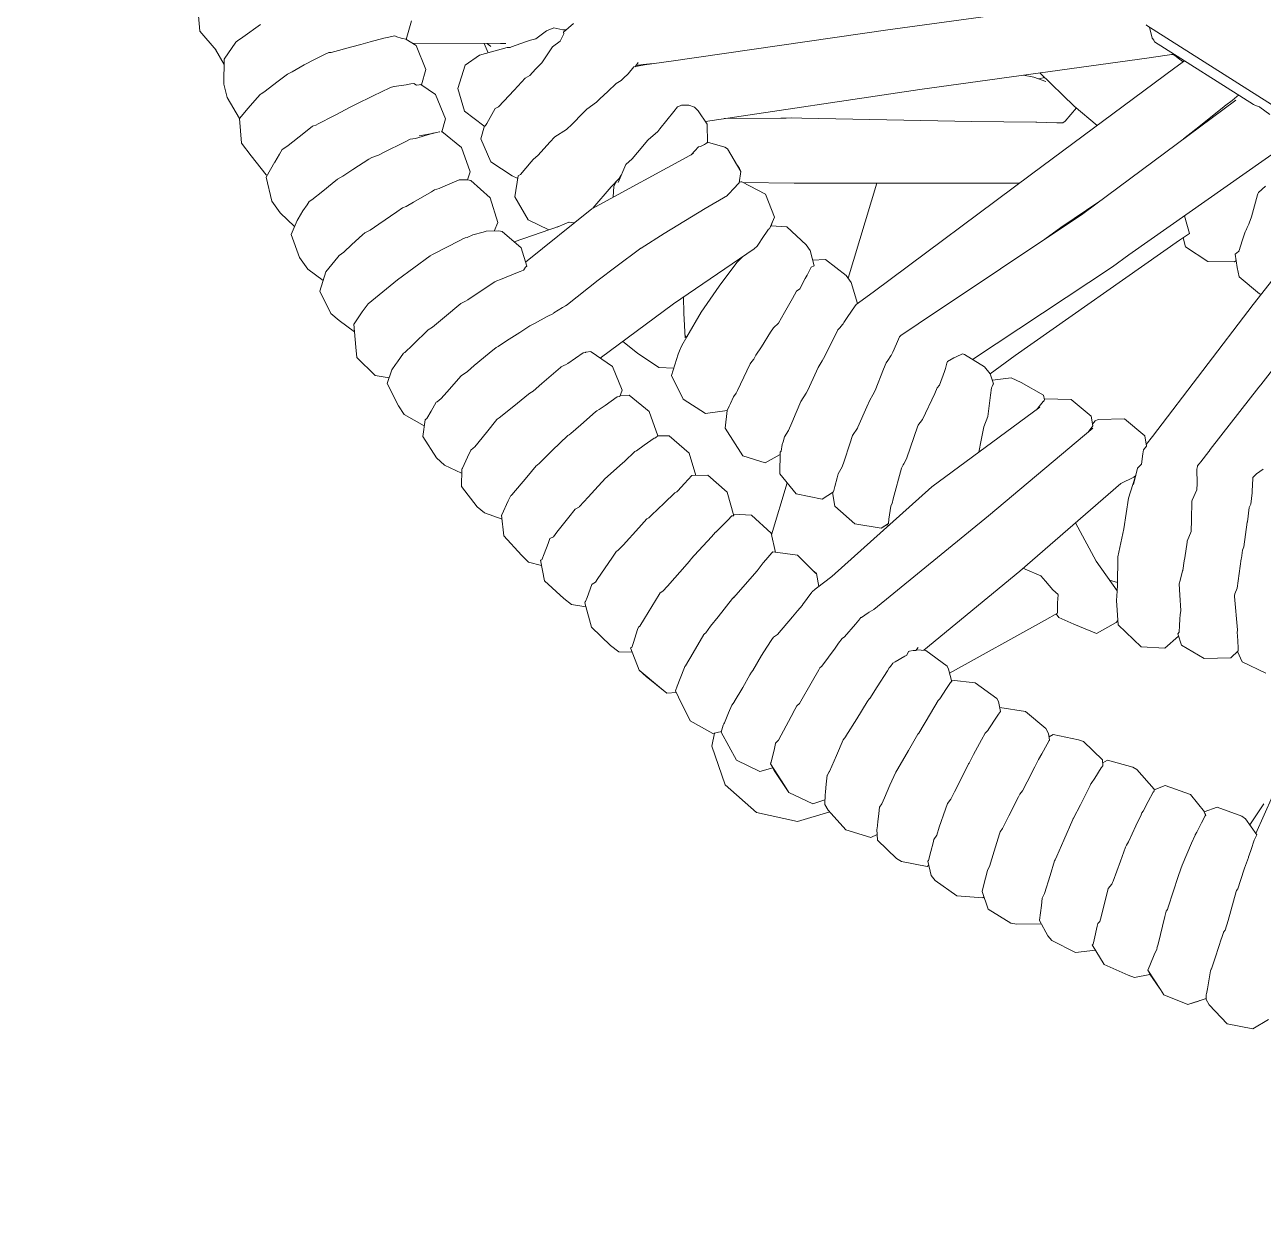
# Model space of a CAD drawing. Header units: centimetres. Extents: x 5488 to 20269, y -31398 to -19684.
# Drawn here: x 11715.67 to 11735.94, y -23192.68 to -23173 of the extents above; entities that cross this region are included whole.
import ezdxf

# ---------------------------------------------------------------- set-up
doc = ezdxf.new("R2010")
doc.units = ezdxf.units.CM
doc.layers.add('xxx_Auto_Kaplama_Ahşap Tarama', color=16, linetype='Continuous', lineweight=5)
doc.layers.add('xxx_Auto_Tefris_Tefris', color=32, linetype='Continuous', lineweight=15)

# ---------------------------------------------------------------- blocks, each defined once
blk = doc.blocks.new('trtetre')
at = {"color": 0, "linetype": 'ByBlock'}
for points in [[(441.593, 77.55), (441.85, 77.702)], [(441.85, 77.702), (442.271, 77.623)], [(442.271, 77.623), (442.565, 77.308)], [(442.565, 77.308), (442.616, 77.224)], [(442.616, 77.207), (442.916, 77.307)], [(442.719, 77.241), (442.737, 77.25)], [(442.737, 77.25), (442.916, 77.307)], [(442.916, 77.307), (443.304, 77.144)], [(442.593, 77.048), (442.542, 76.751)], [(442.593, 77.048), (442.608, 77.128)], [(442.609, 77.131), (442.608, 77.128)], [(442.615, 77.142), (442.609, 77.131)], [(442.616, 77.224), (442.615, 77.141)], [(443.304, 77.144), (443.363, 77.059)], [(443.363, 77.059), (443.569, 76.745)], [(443.377, 77.038), (443.537, 76.809)], [(443.533, 76.815), (443.786, 76.865)], [(443.786, 76.865), (443.89, 76.826)], [(443.89, 76.826), (444.284, 76.652)], [(442.463, 76.523), (442.528, 76.721)], [(442.531, 76.729), (442.528, 76.721)], [(442.542, 76.751), (442.531, 76.729)], [(443.535, 76.664), (443.452, 76.466)], [(443.535, 76.664), (443.569, 76.745)], [(443.542, 76.796), (443.537, 76.809)], [(443.542, 76.796), (443.555, 76.766)], [(444.284, 76.652), (444.478, 76.328)], [(442.463, 76.523), (442.363, 76.221)], [(443.452, 76.466), (443.417, 76.395)], [(444.427, 76.413), (444.751, 76.452)], [(444.751, 76.452), (445.138, 76.257)], [(442.364, 76.222), (442.33, 76.127)], [(443.399, 76.315), (443.288, 75.863)], [(443.399, 76.315), (443.419, 76.385)], [(443.419, 76.385), (443.417, 76.395)], [(444.446, 76.249), (444.397, 76.022)], [(444.446, 76.249), (444.463, 76.319)], [(444.478, 76.328), (444.463, 76.319)], [(445.138, 76.257), (445.203, 76.181)], [(442.255, 75.93), (442.302, 76.09)], [(442.328, 76.12), (442.302, 76.09)], [(442.33, 76.127), (442.328, 76.12)], [(444.397, 76.022), (444.388, 75.981)], [(445.203, 76.181), (445.342, 75.929)], [(442.255, 75.93), (442.122, 75.453)], [(443.288, 75.863), (443.267, 75.776)], [(444.345, 75.91), (444.246, 75.52)], [(444.345, 75.91), (444.355, 75.946)], [(444.388, 75.981), (444.355, 75.946)], [(445.308, 75.684), (445.34, 75.927)], [(445.711, 75.988), (445.31, 75.986)], [(445.342, 75.929), (445.34, 75.927)], [(445.711, 75.988), (445.812, 75.975)], [(445.812, 75.975), (446.18, 75.745)], [(443.233, 75.711), (443.07, 75.212)], [(443.233, 75.711), (443.245, 75.75)], [(443.267, 75.776), (443.245, 75.75)], [(445.295, 75.567), (445.308, 75.684)], [(446.18, 75.745), (446.282, 75.454)], [(442.052, 75.278), (442.094, 75.41)], [(442.119, 75.441), (442.094, 75.41)], [(442.122, 75.453), (442.119, 75.441)], [(444.217, 75.405), (444.158, 75.335)], [(444.246, 75.52), (444.217, 75.405)], [(445.167, 75.191), (445.257, 75.489)], [(445.273, 75.521), (445.257, 75.489)], [(445.273, 75.521), (445.295, 75.566)], [(446.224, 75.239), (446.281, 75.452)], [(446.25, 75.545), (446.27, 75.561)], [(446.27, 75.561), (446.695, 75.528)], [(446.282, 75.454), (446.281, 75.452)], [(447.051, 75.277), (446.695, 75.528)], [(442.052, 75.278), (441.986, 75.071)], [(443.07, 75.212), (443.03, 75.087)], [(444.017, 74.959), (444.136, 75.289)], [(444.144, 75.307), (444.136, 75.289)], [(444.144, 75.307), (444.158, 75.335)], [(446.19, 75.112), (446.224, 75.238)], [(447.051, 75.277), (447.116, 75.191)], [(441.986, 75.071), (441.923, 74.897)], [(443.004, 75.025), (442.851, 74.667)], [(443.004, 75.025), (443.03, 75.086)], [(445.095, 74.953), (445.167, 75.191)], [(446.082, 74.794), (446.158, 75.047)], [(446.183, 75.087), (446.158, 75.047)], [(446.19, 75.112), (446.183, 75.087)], [(447.116, 75.191), (447.166, 74.957)], [(447.151, 75.027), (447.178, 75.045)], [(447.178, 75.045), (447.598, 74.964)], [(441.877, 74.768), (441.908, 74.862)], [(441.92, 74.89), (441.908, 74.863)], [(441.923, 74.897), (441.92, 74.89)], [(443.933, 74.728), (444.017, 74.959)], [(444.941, 74.614), (445.055, 74.879)], [(445.087, 74.938), (445.055, 74.879)], [(445.087, 74.938), (445.095, 74.953)], [(445.995, 74.514), (446.082, 74.794)], [(447.082, 74.657), (447.119, 74.799)], [(447.119, 74.799), (447.156, 74.948)], [(447.166, 74.957), (447.156, 74.948)], [(447.598, 74.964), (447.681, 74.918)], [(447.681, 74.918), (447.99, 74.617)], [(441.827, 74.617), (441.789, 74.54)], [(441.877, 74.768), (441.827, 74.617)], [(442.851, 74.667), (442.792, 74.531)], [(443.764, 74.381), (443.887, 74.643)], [(443.916, 74.699), (443.887, 74.643)], [(443.916, 74.699), (443.933, 74.728)], [(444.795, 74.278), (444.941, 74.614)], [(447.068, 74.603), (447.024, 74.532)], [(447.082, 74.657), (447.068, 74.603)], [(448.003, 74.433), (447.99, 74.617)], [(441.798, 74.505), (440.71, 72.065)], [(441.789, 74.54), (441.783, 74.526)], [(441.783, 74.526), (441.968, 74.266)], [(442.766, 74.482), (442.689, 74.33)], [(442.766, 74.482), (442.791, 74.529)], [(442.792, 74.531), (442.791, 74.529)], [(445.842, 74.215), (445.947, 74.423)], [(445.985, 74.481), (445.947, 74.423)], [(445.995, 74.514), (445.985, 74.481)], [(446.881, 74.11), (446.982, 74.402)], [(446.982, 74.402), (447.024, 74.532)], [(447.989, 74.318), (448, 74.426)], [(447.997, 74.523), (448.099, 74.573)], [(448.003, 74.433), (448, 74.426)], [(448.099, 74.573), (448.509, 74.446)], [(448.509, 74.446), (448.8, 74.123)], [(441.899, 74.363), (441.669, 74.021)], [(441.968, 74.266), (442.03, 74.225)], [(442.03, 74.225), (442.435, 74.074)], [(442.631, 74.215), (442.617, 74.205)], [(442.623, 74.196), (442.617, 74.205)], [(442.623, 74.196), (442.633, 74.177)], [(442.689, 74.33), (442.631, 74.215)], [(443.679, 74.199), (443.664, 74.168)], [(443.679, 74.199), (443.764, 74.381)], [(444.672, 74.036), (444.784, 74.256)], [(444.789, 74.262), (444.784, 74.256)], [(444.795, 74.278), (444.789, 74.262)], [(445.687, 73.908), (445.842, 74.215)], [(447.971, 74.179), (447.989, 74.318)], [(449.303, 74.31), (448.774, 74.152)], [(449.975, 74.161), (449.303, 74.31)], [(442.435, 74.074), (442.644, 74.152)], [(442.633, 74.177), (442.644, 74.152)], [(442.642, 74.151), (442.872, 73.867)], [(443.483, 73.831), (443.563, 73.983)], [(443.563, 73.983), (443.644, 74.142)], [(443.664, 74.168), (443.644, 74.142)], [(444.513, 73.721), (444.672, 74.036)], [(446.849, 74.015), (446.795, 73.944)], [(446.881, 74.11), (446.849, 74.015)], [(447.878, 73.92), (447.922, 74.02)], [(447.958, 74.073), (447.922, 74.02)], [(447.971, 74.179), (447.958, 74.073)], [(448.8, 74.123), (448.857, 74.03)], [(448.857, 74.03), (448.849, 73.863)], [(448.853, 73.956), (449.051, 74.019)], [(449.051, 74.019), (449.441, 73.836)], [(450.488, 73.71), (449.975, 74.161)], [(442.872, 73.867), (443.283, 73.721)], [(443.283, 73.721), (443.462, 73.79)], [(443.473, 73.825), (443.462, 73.818)], [(443.462, 73.782), (443.462, 73.816)], [(443.462, 73.782), (443.748, 73.46)], [(443.473, 73.825), (443.483, 73.831)], [(445.545, 73.66), (445.621, 73.806)], [(445.664, 73.862), (445.621, 73.806)], [(445.687, 73.908), (445.664, 73.862)], [(446.598, 73.555), (446.734, 73.824)], [(446.734, 73.824), (446.795, 73.944)], [(447.788, 73.717), (447.878, 73.92)], [(448.833, 73.701), (448.845, 73.824)], [(448.845, 73.825), (448.846, 73.841)], [(448.849, 73.864), (448.846, 73.841)], [(449.441, 73.836), (449.516, 73.722)], [(449.441, 73.836), (449.681, 73.474)], [(444.333, 73.43), (444.437, 73.598)], [(444.437, 73.598), (444.493, 73.687)], [(444.499, 73.694), (444.493, 73.687)], [(444.513, 73.721), (444.499, 73.694)], [(445.416, 73.413), (445.545, 73.66)], [(447.788, 73.717), (447.695, 73.503)], [(448.833, 73.701), (448.818, 73.554)], [(449.516, 73.722), (449.742, 73.367)], [(450.705, 73.076), (450.488, 73.71)], [(443.748, 73.46), (443.814, 73.419)], [(443.814, 73.419), (444.227, 73.306)], [(444.332, 73.43), (444.303, 73.401)], [(444.303, 73.401), (444.311, 73.303)], [(445.416, 73.413), (445.356, 73.297)], [(446.598, 73.555), (446.505, 73.368)], [(447.484, 73.148), (447.621, 73.383)], [(447.621, 73.383), (447.675, 73.476)], [(447.695, 73.503), (447.675, 73.476)], [(448.665, 73.232), (448.778, 73.492)], [(448.778, 73.492), (448.781, 73.498)], [(448.818, 73.555), (448.781, 73.498)], [(449.681, 73.474), (449.742, 73.367)], [(449.704, 73.433), (449.919, 73.494)], [(449.919, 73.494), (450.299, 73.305)], [(444.227, 73.306), (444.307, 73.348)], [(444.62, 73.001), (444.311, 73.303)], [(445.217, 73.045), (445.302, 73.2)], [(445.302, 73.2), (445.355, 73.294)], [(445.355, 73.294), (445.356, 73.297)], [(446.289, 72.973), (446.42, 73.215)], [(446.42, 73.215), (446.494, 73.353)], [(446.505, 73.368), (446.494, 73.353)], [(448.665, 73.232), (448.553, 72.971)], [(449.68, 73.114), (449.733, 73.34)], [(449.736, 73.343), (449.733, 73.34)], [(449.742, 73.367), (449.736, 73.343)], [(449.742, 73.367), (449.738, 73.352)], [(449.738, 73.352), (449.738, 73.35)], [(450.299, 73.305), (450.55, 72.85)], [(444.62, 73.001), (444.701, 72.976)], [(444.701, 72.976), (445.118, 72.885)], [(445.185, 72.987), (445.176, 72.979)], [(445.176, 72.98), (445.194, 72.869)], [(445.217, 73.045), (445.185, 72.987)], [(446.289, 72.973), (446.229, 72.864)], [(447.484, 73.148), (447.331, 72.883)], [(448.553, 72.971), (448.51, 72.917)], [(449.404, 72.59), (449.612, 72.981)], [(449.662, 73.026), (449.612, 72.981)], [(449.663, 73.034), (449.662, 73.026)], [(449.68, 73.114), (449.663, 73.034)], [(450.659, 72.863), (450.705, 73.076)], [(445.118, 72.885), (445.185, 72.925)], [(445.194, 72.869), (445.235, 72.787)], [(445.235, 72.787), (445.569, 72.507)], [(446.047, 72.605), (446.17, 72.796)], [(446.17, 72.796), (446.188, 72.823)], [(446.229, 72.864), (446.188, 72.823)], [(447.123, 72.543), (447.316, 72.866)], [(447.317, 72.867), (447.316, 72.866)], [(447.331, 72.883), (447.317, 72.867)], [(448.332, 72.627), (448.509, 72.915)], [(448.509, 72.915), (448.51, 72.917)], [(450.55, 72.85), (450.517, 72.731)], [(450.547, 72.839), (450.689, 72.869)], [(450.689, 72.869), (451.058, 72.66)], [(446.047, 72.605), (446.013, 72.553)], [(448.332, 72.627), (448.164, 72.35)], [(449.404, 72.59), (449.344, 72.478)], [(450.43, 72.53), (450.499, 72.695)], [(450.499, 72.695), (450.506, 72.712)], [(450.517, 72.731), (450.506, 72.712)], [(451.058, 72.66), (451.248, 72.276)], [(445.993, 72.442), (445.569, 72.507)], [(445.996, 72.533), (445.977, 72.512)], [(445.977, 72.512), (446.014, 72.347)], [(446.013, 72.553), (445.996, 72.533)], [(447.123, 72.543), (446.998, 72.33)], [(449.054, 72.007), (449.271, 72.38)], [(449.312, 72.418), (449.271, 72.38)], [(449.344, 72.478), (449.312, 72.418)], [(450.378, 72.406), (450.339, 72.358)], [(450.43, 72.53), (450.378, 72.406)], [(446.014, 72.347), (446.041, 72.299)], [(446.041, 72.299), (446.392, 72.038)], [(446.865, 72.136), (446.975, 72.305)], [(446.987, 72.318), (446.975, 72.305)], [(446.998, 72.33), (446.987, 72.318)], [(447.997, 72.106), (448.119, 72.297)], [(448.119, 72.297), (448.121, 72.298)], [(448.164, 72.35), (448.121, 72.298)], [(450.199, 72.115), (450.336, 72.354)], [(450.339, 72.358), (450.336, 72.354)], [(451.248, 72.276), (451.298, 72.171)], [(451.298, 72.171), (451.271, 72.093)], [(451.284, 72.2), (451.44, 72.209)], [(451.44, 72.209), (451.561, 72.111)], [(451.44, 72.209), (451.777, 71.937)], [(446.392, 72.038), (446.781, 71.999)], [(446.786, 72.022), (446.775, 72.022)], [(446.775, 72.022), (446.832, 71.817)], [(446.795, 72.032), (446.786, 72.022)], [(446.799, 72.036), (446.795, 72.032)], [(446.865, 72.136), (446.799, 72.036)], [(447.997, 72.106), (447.831, 71.846)], [(449.054, 72.007), (448.955, 71.83)], [(450.199, 72.115), (450.083, 71.911)], [(451.223, 71.971), (451.152, 71.787)], [(451.223, 71.971), (451.271, 72.093)], [(451.561, 72.111), (451.895, 71.834)], [(441.636, 71.883), (442.026, 71.699)], [(446.814, 71.88), (445.262, 71.018)], [(446.832, 71.817), (446.85, 71.768)], [(446.85, 71.768), (447.2, 71.51)], [(447.74, 71.72), (447.782, 71.771)], [(447.782, 71.771), (447.8, 71.793)], [(447.8, 71.793), (447.831, 71.846)], [(448.687, 71.474), (448.906, 71.767)], [(448.935, 71.793), (448.906, 71.767)], [(448.955, 71.83), (448.935, 71.793)], [(449.892, 71.595), (450.035, 71.841)], [(450.053, 71.867), (450.035, 71.841)], [(450.083, 71.911), (450.053, 71.867)], [(451.008, 71.548), (451.132, 71.761)], [(451.143, 71.776), (451.132, 71.761)], [(451.152, 71.787), (451.143, 71.776)], [(451.777, 71.937), (451.895, 71.834)], [(451.895, 71.834), (452.037, 71.466)], [(442.026, 71.699), (442.098, 71.527)], [(442.09, 71.519), (442.21, 71.629)], [(442.21, 71.629), (442.644, 71.643)], [(443.018, 71.424), (442.644, 71.643)], [(447.487, 71.528), (447.515, 71.586)], [(447.543, 71.605), (447.515, 71.586)], [(447.703, 71.698), (447.543, 71.605)], [(447.703, 71.698), (447.74, 71.72)], [(449.802, 71.458), (449.892, 71.594)], [(451.008, 71.548), (450.833, 71.248)], [(442.092, 71.462), (442.09, 71.519)], [(442.102, 71.267), (442.092, 71.462)], [(443.018, 71.424), (443.077, 71.239)], [(443.065, 71.276), (443.292, 71.475)], [(443.292, 71.475), (443.675, 71.452)], [(443.675, 71.452), (444.056, 71.089)], [(447.235, 71.508), (445.663, 70.211)], [(447.2, 71.51), (447.353, 71.5)], [(447.365, 71.509), (447.326, 71.461)], [(447.359, 71.502), (447.354, 71.5)], [(447.41, 71.514), (447.365, 71.509)], [(447.469, 71.525), (447.41, 71.514)], [(447.469, 71.525), (447.487, 71.528)], [(448.628, 71.393), (448.57, 71.313)], [(448.687, 71.474), (448.628, 71.393)], [(449.802, 71.458), (449.723, 71.334)], [(451.985, 71.379), (451.918, 71.166)], [(451.985, 71.379), (452.014, 71.46)], [(452.009, 71.539), (452.224, 71.532)], [(452.037, 71.466), (452.014, 71.46)], [(452.224, 71.532), (452.364, 71.431)], [(452.364, 71.431), (452.674, 71.131)], [(442.105, 71.22), (442.1, 71.174)], [(442.15, 70.627), (442.1, 71.174)], [(442.102, 71.267), (442.105, 71.22)], [(443.052, 71.107), (443.054, 71.208)], [(443.057, 71.212), (443.054, 71.208)], [(443.077, 71.239), (443.057, 71.212)], [(444.087, 71.054), (444.411, 71.231)], [(444.411, 71.231), (444.78, 71.082)], [(448.351, 71.079), (448.535, 71.286)], [(448.57, 71.313), (448.535, 71.286)], [(449.385, 70.963), (449.627, 71.247)], [(449.695, 71.292), (449.627, 71.247)], [(449.723, 71.334), (449.695, 71.292)], [(450.724, 71.114), (450.801, 71.222)], [(450.824, 71.238), (450.801, 71.222)], [(450.83, 71.245), (450.824, 71.238)], [(450.833, 71.248), (450.83, 71.245)], [(451.918, 71.166), (451.906, 71.128)], [(443.047, 70.995), (443.039, 70.927)], [(443.052, 71.107), (443.047, 70.995)], [(444.083, 70.691), (444.056, 71.089)], [(444.087, 71.054), (444.061, 71.019)], [(444.78, 71.082), (445.025, 70.969)], [(445.025, 70.969), (445.071, 70.913)], [(445.047, 70.899), (445.262, 71.018)], [(448.145, 70.893), (448.253, 70.97)], [(448.264, 70.974), (448.253, 70.97)], [(448.297, 71.014), (448.264, 70.974)], [(448.351, 71.079), (448.297, 71.014)], [(449.385, 70.963), (449.302, 70.864)], [(450.602, 70.96), (450.363, 70.659)], [(450.602, 70.961), (450.724, 71.114)], [(451.803, 70.99), (451.565, 70.594)], [(451.803, 70.99), (451.881, 71.112)], [(451.906, 71.128), (451.881, 71.112)], [(452.674, 71.131), (452.784, 70.734)], [(443.039, 70.927), (443.028, 70.857)], [(443.044, 70.604), (443.028, 70.857)], [(445.046, 70.734), (445.049, 70.779)], [(445.049, 70.779), (445.047, 70.899)], [(448.051, 70.842), (446.175, 69.307)], [(448.13, 70.883), (448.051, 70.842)], [(448.145, 70.893), (448.13, 70.883)], [(449.067, 70.557), (449.22, 70.766)], [(449.222, 70.767), (449.22, 70.766)], [(449.302, 70.864), (449.222, 70.767)], [(452.998, 70.757), (452.767, 70.796)], [(452.998, 70.757), (453.124, 70.661)], [(442.142, 70.582), (442.107, 70.491)], [(442.148, 70.611), (442.142, 70.582)], [(442.151, 70.625), (442.148, 70.611)], [(442.15, 70.627), (442.151, 70.625)], [(443.044, 70.604), (443.056, 70.419)], [(444.083, 70.691), (444.071, 70.54)], [(444.071, 70.537), (444.071, 70.54)], [(444.071, 70.537), (444.071, 70.536)], [(444.071, 70.536), (444.412, 70.05)], [(445.046, 70.734), (445.037, 70.598)], [(445.121, 70.519), (445.037, 70.597)], [(449.062, 70.553), (449.01, 70.506)], [(450.348, 70.65), (449.963, 70.21)], [(450.333, 70.633), (450.336, 70.635)], [(450.363, 70.659), (450.336, 70.635)], [(451.428, 70.459), (451.503, 70.543)], [(451.547, 70.567), (451.503, 70.543)], [(451.565, 70.594), (451.547, 70.567)], [(452.744, 70.643), (452.666, 70.432)], [(452.744, 70.643), (452.77, 70.712)], [(452.776, 70.714), (452.77, 70.712)], [(452.784, 70.734), (452.776, 70.714)], [(453.124, 70.661), (453.44, 70.369)], [(442.038, 70.012), (442.107, 70.491)], [(443.039, 70.364), (442.999, 70.208)], [(443.056, 70.419), (443.039, 70.364)], [(444.064, 70.44), (444.06, 69.979)], [(444.063, 70.401), (444.196, 70.358)], [(444.072, 70.535), (444.064, 70.44)], [(445.244, 70.378), (445.121, 70.519)], [(445.244, 70.378), (445.322, 70.29)], [(448.991, 70.489), (448.742, 70.298)], [(448.955, 70.462), (448.993, 70.252)], [(448.991, 70.489), (449.011, 70.507)], [(451.428, 70.459), (451.106, 70.092)], [(452.568, 70.332), (452.606, 70.391)], [(452.664, 70.425), (452.606, 70.391)], [(452.666, 70.432), (452.664, 70.425)], [(453.44, 70.369), (453.51, 70.031)], [(442.974, 70.046), (442.998, 70.204)], [(442.999, 70.208), (442.998, 70.204)], [(444.008, 68.781), (445.663, 70.211)], [(445.575, 70.18), (445.322, 70.29)], [(445.575, 70.18), (445.597, 70.17)], [(445.597, 70.17), (445.605, 70.161)], [(448.742, 70.298), (447.103, 68.831)], [(448.993, 70.252), (449.05, 70.203)], [(448.999, 70.254), (449.301, 69.949)], [(449.963, 70.21), (449.864, 70.078)], [(452.568, 70.332), (452.342, 69.998)], [(442.037, 70.003), (442.021, 69.869)], [(442.038, 70.012), (442.037, 70.003)], [(442.965, 69.993), (442.926, 69.736)], [(442.965, 69.993), (442.973, 70.042)], [(444.06, 69.979), (443.962, 69.519)], [(444.412, 70.05), (444.751, 69.423)], [(449.301, 69.949), (449.708, 69.899)], [(449.819, 70.027), (449.721, 69.913)], [(449.819, 70.027), (449.864, 70.078)], [(450.987, 69.952), (450.71, 69.65)], [(450.987, 69.952), (451.043, 70.013)], [(451.043, 70.013), (451.048, 70.023)], [(451.106, 70.092), (451.048, 70.023)], [(452.342, 69.998), (452.262, 69.887)], [(453.449, 69.931), (453.385, 69.762)], [(453.449, 69.931), (453.488, 70.025)], [(453.51, 70.031), (453.488, 70.025)], [(453.492, 70.118), (453.706, 70.066)], [(453.706, 70.066), (453.821, 69.949)], [(454.108, 69.634), (453.821, 69.949)], [(441.94, 69.41), (441.996, 69.813)], [(442.021, 69.869), (441.996, 69.813)], [(442.923, 69.724), (442.858, 69.562)], [(442.925, 69.733), (442.923, 69.724)], [(442.926, 69.736), (442.925, 69.733)], [(449.662, 69.905), (449.732, 69.592)], [(449.721, 69.913), (449.708, 69.899)], [(452.155, 69.785), (451.9, 69.506)], [(452.155, 69.785), (452.247, 69.881)], [(452.262, 69.887), (452.247, 69.881)], [(453.385, 69.762), (453.357, 69.68)], [(442.852, 69.374), (442.858, 69.562)], [(449.471, 68.766), (449.726, 69.618)], [(449.732, 69.592), (450.052, 69.298)], [(450.593, 69.53), (450.442, 69.377)], [(450.593, 69.53), (450.637, 69.574)], [(450.642, 69.576), (450.637, 69.574)], [(450.71, 69.65), (450.642, 69.576)], [(453.238, 69.575), (453.044, 69.33)], [(453.238, 69.575), (453.295, 69.649)], [(453.357, 69.68), (453.295, 69.649)], [(454.108, 69.634), (454.144, 69.299)], [(441.939, 69.407), (441.912, 69.172)], [(441.939, 69.407), (441.94, 69.41)], [(442.852, 69.374), (442.846, 69.07)], [(443.962, 69.519), (443.883, 69.019)], [(447.775, 69.152), (447.807, 69.361)], [(447.807, 69.361), (447.815, 69.435)], [(447.933, 69.511), (447.815, 69.435)], [(447.82, 69.473), (447.827, 69.443)], [(447.833, 69.448), (447.827, 69.444)], [(447.833, 69.448), (447.933, 69.511)], [(447.933, 69.511), (448.365, 69.436)], [(448.365, 69.436), (448.693, 69.151)], [(450.442, 69.377), (450.374, 69.309)], [(451.692, 69.297), (451.737, 69.341)], [(451.765, 69.358), (451.737, 69.341)], [(451.9, 69.506), (451.765, 69.358)], [(453.044, 69.33), (452.943, 69.199)], [(454.137, 69.363), (454.426, 69.258)], [(441.862, 68.932), (441.883, 69.118)], [(441.912, 69.172), (441.883, 69.118)], [(444.467, 67.874), (446.175, 69.307)], [(447.774, 69.142), (447.755, 69.106)], [(447.775, 69.152), (447.774, 69.142)], [(448.693, 69.151), (448.727, 68.927)], [(450.052, 69.298), (450.348, 69.283)], [(450.374, 69.309), (450.341, 69.307)], [(450.341, 69.307), (450.451, 68.923)], [(451.692, 69.297), (451.486, 69.099)], [(452.869, 69.156), (452.727, 69.002)], [(452.869, 69.156), (452.871, 69.158)], [(452.943, 69.199), (452.871, 69.158)], [(454.138, 69.294), (454.037, 69.064)], [(454.138, 69.294), (454.14, 69.299)], [(454.144, 69.299), (454.14, 69.299)], [(454.426, 69.258), (454.544, 69.161)], [(454.544, 69.161), (454.803, 68.827)], [(441.862, 68.932), (441.861, 68.906)], [(442.845, 69.054), (442.768, 68.881)], [(442.846, 69.07), (442.845, 69.054)], [(443.883, 69.019), (443.774, 68.674)], [(447.6, 68.53), (447.734, 69.032)], [(447.734, 69.032), (447.755, 69.106)], [(448.689, 68.825), (448.711, 68.917)], [(448.711, 68.917), (448.897, 69.033)], [(449.321, 68.95), (448.897, 69.033)], [(449.321, 68.95), (449.593, 68.618)], [(450.451, 68.923), (450.77, 68.641)], [(451.261, 68.899), (451.278, 68.917)], [(451.311, 68.932), (451.278, 68.917)], [(451.486, 69.099), (451.311, 68.932)], [(452.618, 68.883), (452.726, 69.001)], [(453.732, 68.674), (453.977, 68.962)], [(453.982, 68.967), (453.977, 68.962)], [(453.982, 68.967), (453.99, 68.974)], [(453.996, 68.976), (453.99, 68.974)], [(454.037, 69.064), (453.996, 68.976)], [(441.861, 68.906), (441.849, 68.699)], [(442.763, 68.78), (442.768, 68.881)], [(442.763, 68.78), (442.764, 68.543)], [(443.801, 68.795), (443.74, 68.53)], [(444.008, 68.781), (443.798, 68.677)], [(445.334, 67.53), (447.103, 68.831)], [(448.653, 68.687), (448.689, 68.825)], [(451.152, 68.777), (451.033, 68.647)], [(451.261, 68.899), (451.152, 68.777)], [(452.444, 68.693), (452.618, 68.883)], [(454.797, 68.543), (454.803, 68.827)], [(441.789, 68.622), (441.68, 68.545)], [(441.793, 68.626), (441.789, 68.622)], [(441.793, 68.626), (441.849, 68.681)], [(441.849, 68.681), (441.849, 68.699)], [(442.764, 68.543), (442.758, 68.5)], [(443.674, 68.463), (443.74, 68.53)], [(443.798, 68.677), (443.767, 68.647)], [(443.773, 68.671), (443.787, 68.666)], [(447.57, 68.472), (447.6, 68.53)], [(448.634, 68.62), (448.571, 68.506)], [(448.653, 68.687), (448.634, 68.62)], [(449.593, 68.618), (449.583, 68.265)], [(450.77, 68.641), (451.033, 68.647)], [(451.077, 68.282), (450.964, 68.646)], [(452.167, 68.445), (452.406, 68.66)], [(452.421, 68.673), (452.406, 68.66)], [(452.421, 68.673), (452.444, 68.693)], [(453.578, 68.491), (453.732, 68.674)], [(454.702, 68.348), (454.786, 68.528)], [(454.792, 68.535), (454.786, 68.528)], [(454.792, 68.535), (454.797, 68.542)], [(454.799, 68.609), (455.078, 68.478)], [(442.703, 68.424), (442.569, 68.253)], [(442.703, 68.424), (442.73, 68.459)], [(442.73, 68.459), (442.732, 68.461)], [(442.755, 68.49), (442.732, 68.461)], [(442.755, 68.49), (442.758, 68.5)], [(443.65, 68.291), (443.674, 68.463)], [(447.332, 67.835), (447.52, 68.375)], [(447.561, 68.454), (447.52, 68.375)], [(447.561, 68.454), (447.57, 68.472)], [(448.445, 68.127), (448.539, 68.413)], [(448.539, 68.413), (448.571, 68.506)], [(449.584, 68.304), (449.832, 68.44)], [(449.832, 68.44), (450.198, 68.328)], [(450.198, 68.328), (450.487, 67.874)], [(452.135, 68.416), (451.964, 68.253)], [(452.135, 68.417), (452.167, 68.445)], [(453.315, 68.241), (453.523, 68.445)], [(453.563, 68.478), (453.523, 68.445)], [(453.563, 68.478), (453.578, 68.491)], [(454.648, 68.232), (454.702, 68.348)], [(455.078, 68.478), (455.21, 68.36)], [(455.21, 68.36), (455.436, 68.01)], [(442.373, 68.001), (442.547, 68.223)], [(442.565, 68.247), (442.547, 68.223)], [(442.569, 68.252), (442.565, 68.247)], [(443.596, 68.143), (443.492, 68.007)], [(443.591, 68.168), (443.641, 68.23)], [(443.591, 68.168), (443.619, 67.998)], [(443.65, 68.291), (443.641, 68.23)], [(446.332, 68.264), (446.294, 68.07)], [(448.445, 68.127), (448.399, 67.991)], [(449.539, 68.098), (449.55, 68.14)], [(449.55, 68.14), (449.571, 68.252)], [(449.583, 68.266), (449.571, 68.252)], [(451.077, 68.282), (451.403, 68)], [(451.809, 68.149), (451.647, 68.035)], [(451.937, 68.242), (451.809, 68.149)], [(451.937, 68.242), (451.942, 68.245)], [(451.964, 68.253), (451.942, 68.245)], [(453.061, 67.993), (453.315, 68.241)], [(454.393, 67.943), (454.585, 68.177)], [(454.61, 68.199), (454.585, 68.177)], [(454.61, 68.199), (454.648, 68.232)], [(442.373, 68.001), (441.751, 67.204)], [(441.847, 65.847), (443.492, 68.007)], [(443.619, 67.998), (443.95, 67.723)], [(444.544, 67.938), (444.471, 67.833)], [(446.294, 68.07), (446.253, 67.849)], [(448.399, 67.991), (448.321, 67.871)], [(449.396, 67.784), (449.448, 67.909)], [(449.517, 68.015), (449.448, 67.909)], [(449.539, 68.098), (449.517, 68.015)], [(451.403, 68), (451.593, 68.001)], [(451.586, 68.001), (451.73, 67.6)], [(451.6, 68.008), (451.593, 68.001)], [(451.6, 68.008), (451.613, 68.018)], [(451.613, 68.018), (451.624, 68.03)], [(451.629, 68.031), (451.624, 68.03)], [(451.629, 68.031), (451.64, 68.034)], [(451.647, 68.035), (451.64, 68.034)], [(452.85, 67.819), (453.009, 67.959)], [(453.04, 67.98), (453.009, 67.959)], [(453.04, 67.98), (453.061, 67.993)], [(454.22, 67.731), (454.393, 67.943)], [(455.436, 68.01), (455.393, 67.734)], [(443.95, 67.723), (444.381, 67.731)], [(444.381, 67.731), (444.428, 67.755)], [(444.428, 67.755), (444.475, 67.806)], [(444.471, 67.833), (444.493, 67.678)], [(446.253, 67.849), (446.185, 67.682)], [(447.056, 67.306), (447.257, 67.733)], [(447.294, 67.78), (447.257, 67.733)], [(447.294, 67.78), (447.315, 67.806)], [(447.315, 67.806), (447.326, 67.826)], [(447.326, 67.826), (447.332, 67.835)], [(448.165, 67.525), (448.313, 67.858)], [(448.321, 67.871), (448.313, 67.858)], [(449.326, 67.617), (449.396, 67.784)], [(450.487, 67.874), (450.453, 67.584)], [(452.608, 67.608), (452.85, 67.819)], [(453.943, 67.512), (454.184, 67.706)], [(454.216, 67.728), (454.184, 67.706)], [(454.216, 67.728), (454.22, 67.731)], [(455.297, 67.593), (455.369, 67.715)], [(455.391, 67.732), (455.369, 67.715)], [(455.391, 67.732), (455.393, 67.734)], [(455.409, 67.837), (455.738, 67.647)], [(444.493, 67.678), (444.825, 67.403)], [(445.389, 67.571), (445.282, 67.439)], [(446.141, 67.334), (446.179, 67.638)], [(446.179, 67.638), (446.185, 67.682)], [(448.165, 67.525), (448.118, 67.415)], [(449.326, 67.617), (449.248, 67.434)], [(450.42, 67.515), (450.4, 67.47)], [(450.42, 67.515), (450.451, 67.584)], [(450.451, 67.584), (450.806, 67.633)], [(450.806, 67.633), (451.172, 67.397)], [(452.059, 67.331), (451.73, 67.6)], [(452.254, 67.362), (452.452, 67.501)], [(452.452, 67.501), (452.545, 67.568)], [(452.587, 67.591), (452.545, 67.568)], [(452.608, 67.608), (452.587, 67.591)], [(453.704, 67.316), (453.943, 67.512)], [(455.213, 67.45), (455.297, 67.593)], [(455.738, 67.647), (455.832, 67.509)], [(455.832, 67.509), (456.015, 67.143)], [(444.825, 67.403), (445.257, 67.395)], [(445.266, 67.421), (445.257, 67.409)], [(445.257, 67.409), (445.277, 67.334)], [(445.257, 67.395), (445.26, 67.398)], [(445.266, 67.421), (445.274, 67.438)], [(445.282, 67.439), (445.274, 67.438)], [(445.277, 67.334), (445.643, 67.127)], [(446.141, 67.334), (446.127, 67.213)], [(447.056, 67.305), (447.017, 67.214)], [(448.07, 67.328), (448.032, 67.259)], [(448.118, 67.415), (448.07, 67.328)], [(449.16, 67.298), (449.138, 67.263)], [(449.248, 67.434), (449.16, 67.298)], [(450.282, 67.256), (450.303, 67.301)], [(450.347, 67.359), (450.303, 67.301)], [(450.4, 67.47), (450.347, 67.359)], [(451.172, 67.397), (451.364, 67.009)], [(452.059, 67.331), (452.204, 67.341)], [(452.208, 67.354), (452.173, 67.25)], [(452.253, 67.362), (452.208, 67.354)], [(453.682, 67.299), (453.628, 67.265)], [(453.704, 67.316), (453.682, 67.299)], [(455.042, 67.284), (455.132, 67.387)], [(455.201, 67.441), (455.132, 67.387)], [(455.201, 67.441), (455.213, 67.45)], [(440.901, 66.112), (441.719, 67.162)], [(441.719, 67.162), (441.75, 67.203)], [(445.643, 67.127), (445.804, 67.052)], [(446.101, 67.153), (446.093, 67.149)], [(446.093, 67.149), (446.148, 66.983)], [(446.116, 67.19), (446.101, 67.153)], [(446.127, 67.213), (446.116, 67.19)], [(446.894, 66.944), (446.978, 67.169)], [(447.017, 67.214), (446.978, 67.169)], [(447.892, 66.91), (448.032, 67.259)], [(449.043, 67.058), (449.138, 67.263)], [(450.235, 67.155), (450.077, 66.82)], [(450.235, 67.155), (450.282, 67.255)], [(452.173, 67.25), (452.332, 66.862)], [(453.18, 66.879), (453.484, 67.14)], [(453.484, 67.14), (453.628, 67.265)], [(454.807, 67.016), (455.042, 67.284)], [(456.015, 67.143), (455.941, 66.917)], [(446.148, 66.985), (445.737, 66.684)], [(445.804, 67.052), (446.113, 67.088)], [(446.148, 66.983), (446.244, 66.871)], [(446.882, 66.898), (446.86, 66.809)], [(446.894, 66.944), (446.882, 66.898)], [(447.892, 66.91), (447.851, 66.805)], [(449.043, 67.058), (448.963, 66.881)], [(451.257, 66.664), (451.364, 67.009)], [(451.327, 66.889), (451.572, 66.881)], [(454.592, 66.85), (454.703, 66.943)], [(454.806, 67.015), (454.703, 66.943)], [(454.806, 67.015), (454.807, 67.016)], [(455.879, 66.833), (455.941, 66.917)], [(455.985, 67.052), (456.215, 67.012)], [(456.215, 67.012), (456.512, 66.718)], [(446.437, 66.75), (444.148, 65.232)], [(446.244, 66.871), (446.568, 66.669)], [(446.707, 66.707), (446.601, 66.655)], [(446.707, 66.707), (446.742, 66.724)], [(446.742, 66.724), (446.848, 66.783)], [(446.848, 66.783), (446.86, 66.809)], [(447.775, 66.69), (447.767, 66.682)], [(447.823, 66.768), (447.775, 66.69)], [(447.851, 66.805), (447.823, 66.768)], [(448.752, 66.487), (448.875, 66.731)], [(448.897, 66.769), (448.875, 66.731)], [(448.963, 66.881), (448.897, 66.769)], [(449.984, 66.681), (450.018, 66.742)], [(450.049, 66.784), (450.018, 66.742)], [(450.077, 66.82), (450.049, 66.784)], [(452.531, 66.725), (451.331, 65.84)], [(451.572, 66.881), (451.922, 66.646)], [(452.332, 66.862), (452.678, 66.623)], [(452.807, 66.641), (453.061, 66.813)], [(453.061, 66.813), (453.097, 66.837)], [(453.113, 66.844), (453.097, 66.837)], [(453.113, 66.844), (453.161, 66.866)], [(453.169, 66.869), (453.161, 66.866)], [(453.179, 66.879), (453.169, 66.869)], [(454.346, 66.645), (454.592, 66.85)], [(455.847, 66.788), (455.748, 66.648)], [(455.879, 66.833), (455.847, 66.788)], [(456.512, 66.718), (456.532, 66.547)], [(445.737, 66.684), (443.048, 64.799)], [(446.568, 66.669), (446.573, 66.667)], [(446.584, 66.662), (446.573, 66.667)], [(446.601, 66.655), (446.584, 66.662)], [(447.682, 66.494), (447.634, 66.381)], [(447.682, 66.494), (447.744, 66.628)], [(447.744, 66.628), (447.767, 66.682)], [(448.752, 66.487), (448.641, 66.265)], [(449.891, 66.541), (449.743, 66.304)], [(449.891, 66.541), (449.984, 66.681)], [(451.196, 66.522), (451.113, 66.378)], [(451.235, 66.61), (451.196, 66.522)], [(451.235, 66.61), (451.257, 66.664)], [(451.922, 66.646), (452.163, 66.453)], [(452.678, 66.623), (452.689, 66.616)], [(452.689, 66.616), (452.76, 66.631)], [(452.767, 66.632), (452.76, 66.631)], [(452.774, 66.634), (452.767, 66.632)], [(452.774, 66.634), (452.807, 66.641)], [(454.063, 66.446), (454.202, 66.534)], [(454.234, 66.551), (454.202, 66.534)], [(454.346, 66.645), (454.234, 66.551)], [(455.59, 66.505), (455.346, 66.265)], [(455.59, 66.505), (455.601, 66.516)], [(455.601, 66.516), (455.728, 66.636)], [(455.748, 66.648), (455.728, 66.636)], [(456.532, 66.547), (456.562, 66.173)], [(447.61, 66.355), (447.327, 66.167)], [(447.61, 66.355), (447.634, 66.381)], [(449.743, 66.304), (449.696, 66.23)], [(451.113, 66.378), (450.877, 65.977)], [(451.116, 66.383), (451.144, 66.359)], [(451.142, 66.395), (451.161, 65.99)], [(453.844, 66.306), (453.683, 66.201)], [(453.844, 66.306), (454.063, 66.446)], [(456.548, 66.338), (456.551, 66.313)], [(456.551, 66.313), (456.559, 66.215)], [(456.552, 66.297), (456.802, 66.11)], [(447.327, 66.167), (444.633, 64.368)], [(448.479, 66.048), (448.542, 66.143)], [(448.542, 66.143), (448.556, 66.168)], [(448.564, 66.174), (448.556, 66.168)], [(448.607, 66.231), (448.564, 66.174)], [(448.641, 66.265), (448.607, 66.231)], [(449.513, 65.98), (449.614, 66.156)], [(449.696, 66.23), (449.614, 66.156)], [(453.397, 66.048), (453.606, 66.158)], [(453.606, 66.158), (453.672, 66.192)], [(453.672, 66.192), (453.683, 66.201)], [(455.077, 66.055), (455.21, 66.166)], [(455.21, 66.166), (455.277, 66.221)], [(455.346, 66.265), (455.277, 66.221)], [(456.557, 66.165), (456.427, 65.97)], [(456.557, 66.165), (456.562, 66.172)], [(456.559, 66.205), (456.559, 66.214)], [(456.937, 65.999), (456.802, 66.11)], [(448.339, 65.849), (448.371, 65.885)], [(448.479, 66.048), (448.371, 65.885)], [(449.513, 65.98), (449.385, 65.749)], [(450.877, 65.977), (450.585, 65.551)], [(451.161, 65.99), (451.17, 65.73)], [(453.148, 65.9), (453.099, 65.87)], [(453.148, 65.9), (453.29, 65.987)], [(453.29, 65.987), (453.297, 65.994)], [(453.397, 66.048), (453.297, 65.994)], [(455.077, 66.055), (454.811, 65.832)], [(456.427, 65.97), (456.328, 65.841)], [(456.937, 65.999), (457.121, 65.632)], [(441.847, 65.847), (440.157, 63.704)], [(441.742, 65.677), (441.716, 65.681)], [(442.075, 65.398), (441.742, 65.677)], [(448.339, 65.849), (448.066, 65.646)], [(448.32, 65.835), (448.422, 65.491)], [(449.385, 65.749), (449.317, 65.629)], [(450.012, 64.939), (451.331, 65.84)], [(452.565, 65.453), (453.067, 65.849)], [(453.067, 65.849), (453.07, 65.852)], [(453.099, 65.87), (453.07, 65.852)], [(454.53, 65.659), (454.699, 65.771)], [(454.699, 65.771), (454.734, 65.793)], [(454.811, 65.832), (454.734, 65.793)], [(456.328, 65.841), (455.848, 65.448)], [(448.066, 65.646), (445.473, 63.715)], [(448.422, 65.491), (448.503, 65.375)], [(449.175, 65.424), (449.266, 65.594)], [(449.317, 65.629), (449.266, 65.594)], [(450.585, 65.551), (450.297, 65.163)], [(454.256, 65.477), (454.22, 65.464)], [(454.53, 65.659), (454.256, 65.477)], [(457.121, 65.632), (457.02, 65.316)], [(442.105, 65.246), (442.075, 65.398)], [(448.006, 63.861), (448.471, 65.42)], [(448.503, 65.375), (448.846, 65.113)], [(449.145, 65.367), (449.078, 65.241)], [(449.175, 65.424), (449.145, 65.367)], [(452.565, 65.453), (452.274, 65.232)], [(453.751, 65.241), (453.783, 65.283)], [(453.783, 65.283), (453.788, 65.29)], [(453.842, 65.31), (453.788, 65.29)], [(453.859, 65.316), (453.842, 65.31)], [(453.859, 65.316), (454.161, 65.441)], [(454.161, 65.441), (454.22, 65.464)], [(455.848, 65.448), (455.312, 65.055)], [(456.872, 65.136), (457.02, 65.316)], [(457.065, 65.457), (457.316, 65.272)], [(457.316, 65.272), (457.451, 65.081)], [(442.139, 65.026), (442.105, 65.246)], [(442.149, 65.153), (442.122, 65.131)], [(442.588, 65.144), (442.149, 65.153)], [(442.953, 64.904), (442.588, 65.144)], [(444.148, 65.232), (443.881, 65.038)], [(449.055, 65.121), (448.846, 65.113)], [(449.078, 65.241), (449.029, 65.218)], [(449.029, 65.218), (449.096, 64.963)], [(450.297, 65.163), (450.209, 65.073)], [(452.274, 65.232), (451.867, 64.927)], [(453.751, 65.158), (452.669, 64.284)], [(453.751, 65.241), (453.731, 65.223)], [(453.731, 65.223), (453.825, 64.921)], [(456.822, 65.074), (456.802, 65.049)], [(456.822, 65.074), (456.872, 65.136)], [(457.451, 65.081), (457.591, 64.703)], [(443.881, 65.038), (441.335, 63.252)], [(442.074, 64.968), (442.023, 64.808)], [(442.076, 64.971), (442.074, 64.969)], [(442.081, 64.979), (442.076, 64.971)], [(442.081, 64.979), (442.084, 64.983)], [(442.084, 64.983), (442.139, 65.025)], [(442.989, 64.758), (442.953, 64.904)], [(449.096, 64.963), (449.158, 64.872)], [(449.158, 64.872), (449.474, 64.576)], [(449.848, 64.721), (449.96, 64.893)], [(449.96, 64.893), (450.012, 64.939)], [(451.482, 64.69), (451.863, 64.925)], [(451.867, 64.927), (451.863, 64.925)], [(453.825, 64.921), (454.135, 64.655)], [(454.83, 64.802), (455.262, 65.027)], [(455.274, 65.032), (455.262, 65.027)], [(455.312, 65.055), (455.274, 65.032)], [(456.419, 64.711), (456.593, 64.869)], [(456.593, 64.869), (456.726, 64.994)], [(456.802, 65.049), (456.726, 64.994)], [(441.961, 64.63), (441.977, 64.659)], [(442.023, 64.809), (441.977, 64.659)], [(442.888, 64.687), (443.048, 64.799)], [(442.929, 64.534), (442.888, 64.687)], [(445.29, 64.807), (444.99, 64.588)], [(449.822, 64.682), (449.778, 64.619)], [(449.822, 64.682), (449.848, 64.721)], [(451.482, 64.69), (450.811, 64.28)], [(453.941, 64.822), (453.195, 64.567)], [(454.447, 64.663), (454.399, 64.65)], [(454.616, 64.708), (454.447, 64.663)], [(454.616, 64.708), (454.708, 64.751)], [(454.741, 64.757), (454.708, 64.751)], [(454.777, 64.775), (454.741, 64.757)], [(454.777, 64.775), (454.83, 64.802)], [(456.383, 64.679), (456.294, 64.633)], [(456.419, 64.711), (456.383, 64.679)], [(457.591, 64.703), (457.491, 64.472)], [(441.908, 64.518), (441.873, 64.415)], [(441.916, 64.535), (441.908, 64.518)], [(441.94, 64.588), (441.916, 64.535)], [(441.94, 64.588), (441.961, 64.631)], [(442.929, 64.534), (442.968, 64.397)], [(444.99, 64.588), (444.353, 64.159)], [(449.474, 64.576), (449.737, 64.56)], [(449.761, 64.61), (449.677, 64.419)], [(449.733, 64.56), (449.709, 64.493)], [(449.741, 64.564), (449.737, 64.56)], [(449.761, 64.61), (449.778, 64.619)], [(452.954, 64.514), (453.041, 64.502)], [(453.111, 64.53), (453.042, 64.503)], [(453.111, 64.53), (453.237, 64.581)], [(453.373, 64.628), (453.709, 64.465)], [(453.709, 64.465), (453.928, 64.09)], [(454.135, 64.655), (454.189, 64.645)], [(454.189, 64.645), (454.399, 64.65)], [(454.264, 64.647), (454.206, 64.505)], [(454.206, 64.505), (454.332, 64.101)], [(455.859, 64.331), (456.153, 64.534)], [(456.153, 64.534), (456.294, 64.633)], [(457.491, 64.472), (457.474, 64.447)], [(457.535, 64.573), (457.766, 64.35)], [(441.873, 64.415), (441.772, 64.052)], [(444.633, 64.368), (442.13, 62.504)], [(449.677, 64.419), (449.825, 64.042)], [(450.811, 64.28), (450.449, 64.064)], [(451.004, 63.377), (452.669, 64.284)], [(452.649, 64.273), (452.352, 63.923)], [(455.766, 64.266), (455.707, 64.244)], [(455.859, 64.331), (455.766, 64.266)], [(457.328, 64.216), (457.396, 64.319)], [(457.395, 64.319), (457.474, 64.447)], [(457.766, 64.35), (457.904, 64.158)], [(441.766, 64.039), (441.772, 64.052)], [(450.415, 64.027), (450.447, 64.061)], [(450.449, 64.064), (450.447, 64.061)], [(452.32, 64.094), (452.307, 63.914)], [(453.928, 64.09), (453.872, 63.741)], [(454.332, 64.101), (454.647, 63.818)], [(455.29, 64.003), (455.587, 64.175)], [(455.587, 64.175), (455.707, 64.244)], [(457.071, 63.994), (457.249, 64.139)], [(457.293, 64.162), (457.249, 64.139)], [(457.328, 64.216), (457.293, 64.162)], [(457.904, 64.158), (457.996, 63.765)], [(441.642, 63.912), (441.757, 64.017)], [(441.766, 64.039), (441.757, 64.017)], [(449.356, 63.861), (445.67, 63.862)], [(449.356, 63.861), (450.192, 63.853)], [(449.825, 64.042), (450.212, 63.842)], [(450.257, 63.856), (450.228, 63.674)], [(450.23, 63.84), (450.256, 63.847)], [(450.259, 63.857), (450.257, 63.856)], [(450.357, 63.964), (450.259, 63.857)], [(450.357, 63.964), (450.415, 64.027)], [(452.238, 63.852), (452.112, 63.56)], [(452.352, 63.923), (452.22, 63.785)], [(452.307, 63.914), (452.251, 63.817)], [(454.84, 63.81), (455.104, 63.926)], [(455.104, 63.926), (455.164, 63.952)], [(455.24, 63.974), (455.164, 63.952)], [(455.29, 64.003), (455.24, 63.974)], [(456.919, 63.87), (456.83, 63.797)], [(456.919, 63.87), (457.071, 63.995)], [(445.473, 63.715), (443.125, 61.976)], [(450.212, 63.842), (450.23, 63.84)], [(450.228, 63.674), (450.249, 63.623)], [(450.228, 63.674), (450.45, 63.301)], [(452.22, 63.785), (452.186, 63.733)], [(453.663, 63.517), (453.836, 63.722)], [(453.872, 63.741), (453.836, 63.722)], [(453.88, 63.789), (453.973, 63.745)], [(453.973, 63.745), (454.32, 63.517)], [(454.702, 63.807), (454.647, 63.818)], [(454.701, 63.807), (454.658, 63.678)], [(454.658, 63.678), (454.8, 63.28)], [(454.702, 63.807), (454.84, 63.81)], [(456.577, 63.642), (456.743, 63.75)], [(456.83, 63.797), (456.743, 63.75)], [(457.996, 63.765), (457.855, 63.517)], [(457.976, 63.73), (457.996, 63.726)], [(458.243, 63.414), (457.996, 63.726)], [(450.249, 63.623), (450.32, 63.52)], [(451.918, 63.36), (452.008, 63.466)], [(452.112, 63.56), (452.008, 63.466)], [(453.629, 63.476), (453.544, 63.408)], [(453.66, 63.513), (453.629, 63.476)], [(453.66, 63.513), (453.664, 63.517)], [(454.32, 63.517), (454.486, 63.14)], [(456.268, 63.441), (456.158, 63.403)], [(456.317, 63.473), (456.268, 63.441)], [(456.317, 63.473), (456.577, 63.642)], [(457.78, 63.387), (457.855, 63.518)], [(450.45, 63.301), (450.489, 63.273)], [(450.489, 63.273), (450.773, 63.195)], [(450.887, 63.262), (450.825, 63.23)], [(450.887, 63.262), (450.924, 63.267)], [(450.924, 63.267), (451.043, 63.398)], [(451.751, 63.161), (451.918, 63.36)], [(453.353, 63.194), (453.544, 63.408)], [(454.8, 63.28), (455.125, 63.019)], [(455.734, 63.192), (456.064, 63.357)], [(456.064, 63.357), (456.158, 63.403)], [(457.383, 63.048), (457.635, 63.247)], [(457.635, 63.247), (457.657, 63.265)], [(457.738, 63.314), (457.657, 63.265)], [(457.78, 63.387), (457.738, 63.315)], [(458.243, 63.414), (458.399, 63.207)], [(442.982, 63.139), (442.78, 62.981)], [(450.773, 63.204), (450.787, 63.203)], [(450.773, 63.204), (450.778, 62.9)], [(450.787, 63.203), (450.789, 63.21)], [(450.825, 63.23), (450.789, 63.21)], [(451.747, 63.156), (451.586, 63.019)], [(451.751, 63.161), (451.747, 63.156)], [(453.274, 63.107), (453.08, 62.988)], [(453.275, 63.107), (453.353, 63.194)], [(454.486, 63.14), (454.424, 62.928)], [(455.317, 63.063), (455.21, 63.032)], [(455.309, 63.054), (455.247, 63.042)], [(455.309, 63.054), (455.494, 63.09)], [(455.317, 63.063), (455.556, 63.133)], [(455.639, 63.144), (455.556, 63.133)], [(455.734, 63.192), (455.639, 63.144)], [(457.383, 63.048), (457.239, 62.933)], [(458.399, 63.207), (458.433, 62.803)], [(442.78, 62.981), (442.325, 62.612)], [(444.4, 62.92), (444.776, 62.601)], [(444.738, 62.633), (444.923, 62.85)], [(444.958, 62.875), (444.923, 62.85)], [(445.044, 62.874), (444.958, 62.875)], [(445.044, 62.874), (445.059, 62.874)], [(445.059, 62.874), (445.383, 62.868)], [(445.383, 62.868), (445.402, 62.868)], [(446.45, 62.853), (445.402, 62.868)], [(449.23, 62.799), (446.45, 62.853)], [(447.3, 62.33), (450.81, 62.853)], [(450.778, 62.9), (450.929, 62.68)], [(451.327, 62.691), (451.554, 62.974)], [(451.554, 62.974), (451.586, 63.019)], [(452.813, 62.719), (452.992, 62.899)], [(452.992, 62.899), (453.08, 62.988)], [(454.387, 62.885), (454.248, 62.641)], [(454.387, 62.886), (454.408, 62.92)], [(454.387, 62.886), (454.387, 62.885)], [(454.412, 62.924), (454.408, 62.92)], [(454.412, 62.924), (454.419, 62.929)], [(454.419, 62.929), (454.437, 62.925)], [(454.749, 62.686), (454.437, 62.925)], [(455.064, 62.809), (455.122, 63.021)], [(455.125, 63.019), (455.134, 63.021)], [(455.155, 63.025), (455.163, 63.026)], [(455.163, 63.026), (455.21, 63.032)], [(456.871, 62.751), (457.167, 62.906)], [(457.239, 62.933), (457.167, 62.907)], [(443.587, 61.284), (441.215, 62.784)], [(441.574, 62.74), (441.737, 62.618)], [(449.23, 62.799), (449.399, 62.796)], [(449.485, 62.798), (449.399, 62.796)], [(449.577, 62.802), (449.485, 62.798)], [(449.577, 62.802), (450.502, 62.807)], [(450.984, 62.623), (450.929, 62.68)], [(451.327, 62.691), (451.267, 62.616)], [(452.75, 62.653), (452.594, 62.539)], [(452.813, 62.719), (452.75, 62.653)], [(454.248, 62.641), (454.194, 62.614)], [(454.749, 62.686), (454.861, 62.312)], [(455.064, 62.809), (455.228, 62.414)], [(456.871, 62.751), (456.611, 62.613)], [(458.184, 62.512), (458.291, 62.635)], [(458.433, 62.803), (458.291, 62.634)], [(458.433, 62.807), (458.634, 62.459)], [(441.737, 62.618), (441.741, 62.615)], [(441.804, 62.591), (441.741, 62.615)], [(441.804, 62.591), (441.837, 62.578)], [(443.461, 61.551), (441.837, 62.578)], [(442.113, 62.448), (442.082, 62.423)], [(442.188, 62.509), (442.113, 62.448)], [(442.291, 62.587), (442.188, 62.509)], [(442.291, 62.587), (442.313, 62.603)], [(442.313, 62.603), (442.325, 62.612)], [(445.336, 62.058), (444.776, 62.601)], [(450.984, 62.623), (450.985, 62.622)], [(450.985, 62.622), (451.082, 62.586)], [(451.201, 62.586), (451.082, 62.586)], [(451.201, 62.586), (451.26, 62.612)], [(451.26, 62.612), (451.267, 62.616)], [(452.407, 62.365), (452.535, 62.484)], [(452.535, 62.484), (452.594, 62.539)], [(453.941, 62.341), (454.109, 62.521)], [(454.109, 62.521), (454.194, 62.614)], [(456.246, 62.436), (455.972, 62.302)], [(456.246, 62.436), (456.533, 62.577)], [(456.533, 62.577), (456.58, 62.6)], [(456.611, 62.613), (456.58, 62.6)], [(458.184, 62.512), (458.097, 62.413)], [(458.634, 62.459), (458.693, 62.244)], [(447.3, 62.33), (443.549, 61.81)], [(452.268, 62.231), (452.186, 62.181)], [(452.407, 62.365), (452.268, 62.231)], [(453.941, 62.341), (453.757, 62.143)], [(454.861, 62.312), (454.739, 61.934)], [(455.228, 62.414), (455.467, 62.248)], [(455.453, 62.257), (455.384, 62.006)], [(455.492, 62.252), (455.467, 62.248)], [(455.494, 62.252), (455.492, 62.252)], [(455.494, 62.252), (455.535, 62.258)], [(455.583, 62.232), (455.535, 62.258)], [(455.629, 62.24), (455.583, 62.232)], [(455.708, 62.252), (455.629, 62.24)], [(455.708, 62.252), (455.905, 62.284)], [(455.906, 62.284), (455.965, 62.3)], [(455.965, 62.3), (455.971, 62.301)], [(455.971, 62.301), (455.972, 62.302)], [(457.802, 62.195), (458.036, 62.372)], [(458.036, 62.372), (458.077, 62.401)], [(458.097, 62.413), (458.077, 62.401)], [(458.686, 61.835), (458.693, 62.244)], [(445.433, 62.131), (445.238, 62.198)], [(445.356, 62.157), (445.255, 62.136)], [(445.433, 62.131), (445.603, 62.095)], [(452.075, 62.075), (451.979, 61.962)], [(452.075, 62.075), (452.15, 62.147)], [(452.15, 62.147), (452.186, 62.181)], [(453.588, 61.996), (453.685, 62.1)], [(453.757, 62.143), (453.685, 62.1)], [(457.375, 61.928), (457.571, 62.042)], [(457.605, 62.059), (457.571, 62.042)], [(457.651, 62.08), (457.605, 62.059)], [(457.802, 62.195), (457.651, 62.08)], [(442.97, 61.861), (443.125, 61.976)], [(442.991, 61.877), (443.074, 61.819)], [(447.824, 61.357), (451.368, 61.865)], [(451.807, 61.926), (451.368, 61.865)], [(451.664, 61.906), (451.83, 61.924)], [(451.807, 61.926), (451.979, 61.962)], [(451.945, 61.937), (451.83, 61.924)], [(451.843, 61.934), (451.897, 61.932)], [(451.96, 61.958), (451.909, 61.888)], [(453.487, 61.894), (453.309, 61.635)], [(453.487, 61.894), (453.588, 61.996)], [(454.739, 61.934), (454.507, 61.77)], [(455.541, 61.612), (455.384, 62.006)], [(457.195, 61.836), (457.034, 61.753)], [(457.195, 61.836), (457.375, 61.928)], [(458.686, 61.835), (458.493, 61.558)], [(458.687, 61.921), (458.827, 61.676)], [(443.074, 61.819), (443.131, 61.77)], [(443.18, 61.759), (443.105, 61.775)], [(443.14, 61.753), (443.549, 61.81)], [(453.309, 61.635), (453.186, 61.538)], [(453.752, 61.552), (453.981, 61.633)], [(453.981, 61.633), (454.003, 61.644)], [(454.02, 61.645), (454.003, 61.644)], [(454.054, 61.641), (454.02, 61.645)], [(454.507, 61.77), (454.054, 61.641)], [(454.383, 61.577), (454.323, 61.629)], [(454.362, 61.729), (454.43, 61.577)], [(456.597, 61.634), (456.449, 61.595)], [(456.597, 61.634), (456.933, 61.725)], [(456.973, 61.726), (456.933, 61.725)], [(457.034, 61.753), (456.974, 61.726)], [(458.818, 61.686), (459.081, 61.378)], [(443.469, 61.521), (443.461, 61.551)], [(443.49, 61.498), (443.469, 61.521)], [(443.49, 61.498), (443.496, 61.491)], [(443.54, 61.313), (443.496, 61.491)], [(453.128, 61.42), (453.186, 61.538)], [(453.131, 61.394), (453.128, 61.42)], [(453.583, 61.501), (453.407, 61.373)], [(453.672, 61.524), (453.583, 61.501)], [(453.752, 61.552), (453.672, 61.524)], [(454.077, 61.577), (454.162, 61.577)], [(454.162, 61.577), (455.601, 61.575)], [(455.541, 61.612), (455.714, 61.506)], [(455.706, 61.511), (455.62, 61.208)], [(455.76, 61.498), (455.714, 61.506)], [(455.76, 61.498), (455.787, 61.491)], [(455.787, 61.491), (455.857, 61.469)], [(455.894, 61.45), (455.857, 61.469)], [(456.015, 61.479), (455.893, 61.45)], [(456.073, 61.492), (456.015, 61.479)], [(456.073, 61.492), (456.293, 61.549)], [(456.449, 61.595), (456.293, 61.549)], [(458.089, 61.268), (458.381, 61.477)], [(458.434, 61.513), (458.381, 61.477)], [(458.463, 61.53), (458.434, 61.513)], [(458.493, 61.558), (458.463, 61.53)], [(443.596, 61.272), (443.587, 61.284)], [(447.824, 61.357), (444.177, 60.851)], [(453.131, 61.394), (452.97, 61.249)], [(453.14, 61.354), (453.085, 61.353)], [(453.14, 61.354), (453.29, 61.32)], [(453.29, 61.32), (453.407, 61.373)], [(459.081, 61.378), (459.114, 60.998)]]:
    blk.add_lwpolyline(points, dxfattribs=at)
blk = doc.blocks.new('koltukrewrweewr')
at = {"xscale": -1, "rotation": 270}
blk.add_blockref('trtetre', (-925.958, -51.65), dxfattribs=at)

msp = doc.modelspace()

# ---------------------------------------------------------------- hatches: boundary and pattern name
at = {"layer": 'xxx_Auto_Kaplama_Ahşap Tarama'}
h = msp.add_hatch(dxfattribs=at)
h.set_pattern_fill('AR-CONC', color=256, scale=0.5)
h.set_pattern_definition([(50, (809.53, -3617.59), (91.09233, -7.96954), [9.525, -104.775]), (355, (809.53, -3617.59), (-17.6217, 95.52842), [7.62, -83.8203]), (100.45144, (817.12, -3618.255), (73.47062, 87.55888), [8.095, -89.04512]), (46.1842, (809.53, -3592.19), (135.5395, -21.02116), [14.2875, -157.1625]), (96.63556, (820.83, -3593.94), (118.70207, 123.71306), [12.1425, -133.5678]), (351.18415, (809.53, -3592.19), (118.70207, 123.71306), [11.43, -125.72987]), (21, (822.23, -3598.54), (75.8072, -51.1326), [9.525, -104.775]), (326, (822.23, -3598.54), (30.901, 92.09398), [7.62, -83.82]), (71.45144, (828.55, -3602.8), (106.7082, 40.96138), [8.095, -89.04497]), (37.5, (809.53, -3617.59), (1.5443, 42.27752), [0, -82.804, 0, -85.09, 0, -84.1375]), (7.5, (809.53, -3617.59), (33.40983, 50.09029), [0, -48.514, 0, -80.899, 0, -32.0675]), (327.5, (781.21, -3617.59), (67.795298, -2.864372), [0, -31.75, 0, -99.06, 0, -131.445]), (317.5, (768.51, -3617.59), (74.06459, 12.71325), [0, -41.275, 0, -65.786, 0, -93.345])])
edge = h.paths.add_edge_path()
edge.add_line((9312.934, -27555.319), (9330.626, -27555.319))
edge.add_arc((9330.626, -27548.319), 7, 270, 349.5592)
edge.add_arc((-12655703.852, 2009176.564), 12827763.879, 350.8642093147, 350.8644691226)
edge.add_line((9346.746, -27492.157), (9332.45, -27492.157))
edge.add_line((9332.45, -27492.157), (9332.449, -27061.102))
edge.add_line((9332.449, -27061.102), (9346.746, -27061.102))
edge.add_arc((-12660642.429, -2064524.007), 12832765.905, 9.1355309233, 9.1357906395)
edge.add_arc((9330.626, -27004.939), 7, 10.4408, 90)
edge.add_line((9330.626, -26997.939), (9312.934, -26997.939))
edge.add_arc((9312.934, -27004.939), 7, 90, 170.4864)
edge.add_arc((10864.464, -27276.629), 1582.138, 170.069442, 189.930558)
edge.add_arc((9312.934, -27548.319), 7, 189.5136, 270)

# ---------------------------------------------------------------- block references
at = {"layer": 'xxx_Auto_Tefris_Tefris', "xscale": -1, "rotation": 90}
msp.add_blockref('koltukrewrweewr', (12125.973, -24037.688), dxfattribs=at)

doc.saveas('drawing.dxf')
